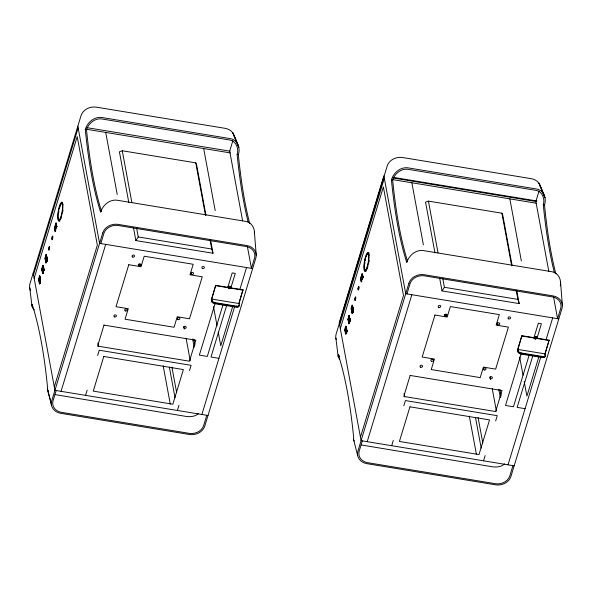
<?xml version="1.0" encoding="UTF-8"?>
<svg xmlns="http://www.w3.org/2000/svg" width="592" height="592" viewBox="0 0 592 592"><rect width="100%" height="100%" fill="white"/><g stroke="black" fill="none" stroke-linecap="round" stroke-linejoin="round"><path stroke-width="0.89" d="M254.375 233.67C254.96 228.186 251.422 222.178 245.695 221.371L117.112 200.229C109.572 199.171 102.69 205.246 100.625 212.18A536.922 117.512 -80.7 0 1 85.285 129.441C87.35 122.507 94.232 116.432 101.772 117.49L230.355 138.639C237.584 139.675 240.663 148.311 238.354 154.608A536.922 117.512 -80.7 0 0 249.72 223.561M555.873 273.904A536.922 117.512 -80.7 0 1 544.507 204.95C546.816 198.653 543.737 190.017 536.5 188.981L407.918 167.832C400.377 166.774 393.502 172.849 391.43 179.783A536.922 117.512 -80.7 0 0 406.771 262.522C408.843 255.589 415.717 249.513 423.258 250.571L551.84 271.713C558.308 272.623 561.697 279.905 560.298 285.855M248.277 222.496A536.922 117.512 -80.7 0 1 237.133 154.408C238.968 148.74 236.26 141.236 229.925 140.03L101.343 118.888C94.609 118.215 88.556 123.506 86.506 129.641A536.922 117.512 -80.7 0 0 101.602 211.61M554.43 272.838A536.922 117.512 -80.7 0 1 543.286 204.751C545.121 199.082 542.413 191.579 536.078 190.372L407.496 169.231C400.762 168.557 394.709 173.848 392.659 179.983A536.922 117.512 -80.7 0 0 407.511 261.183M39.346 278.928C39.494 282.229 38.843 275.998 39.775 277.774M42.535 268.435C41.351 273.482 43.342 262.515 43.482 266.57M45.725 257.934C45.584 259.081 45.577 259.266 45.747 258.156C44.718 258.889 45.954 264.432 46.257 260.872M345.499 329.27C345.092 331.794 344.899 329.233 346.298 326.888M348.688 318.777L348.555 319.828L349.569 316.01M351.87 308.277L351.826 308.713M347.156 331.298C346.616 328.819 347.489 331.72 346.49 332.697L346.727 332.46A1.228 0.999 -17.5 0 0 346.29 332.652L346.594 332.689M39.723 275.953L39.96 276.405M42.898 265.505L43.445 265.749L44.082 269.804M40.515 280.208L39.494 284.079L38.584 279.158L39.664 275.613L40.574 280.527M353.032 309.601L352.025 313.427L351.115 308.513L352.188 304.961L353.106 309.882M211.499 299.249L211.818 300.973A3.182 1.606 16.9 0 0 215.199 303.2L236.326 306.678L236.482 306.145A3.182 1.606 16.9 0 0 239.227 304.924L238.976 303.541L242.972 289.821L230.88 287.838A1.591 1.325 -10.5 0 0 229.748 286.269A1.591 1.325 -10.5 0 0 227.816 287.327L215.725 285.351L211.344 299.774L211.662 301.498A3.182 1.606 16.9 0 0 215.044 303.726L236.164 307.196A3.182 1.606 16.9 0 0 238.909 305.983M239.227 304.924L239.064 305.457A3.182 1.606 16.9 0 1 236.326 306.678M517.652 349.591L517.97 351.315A3.182 1.606 16.9 0 0 521.352 353.542L542.479 357.013L542.635 356.488A3.182 1.606 16.9 0 0 545.38 355.267L545.121 353.883L549.124 340.163L537.033 338.173A1.591 1.325 -10.5 0 0 535.901 336.611A1.591 1.325 -10.5 0 0 533.969 337.669L521.878 335.694L517.489 350.116L517.808 351.84A3.182 1.606 16.9 0 0 521.189 354.068L542.316 357.538A3.182 1.606 16.9 0 0 545.062 356.325M542.479 357.013A3.182 1.606 16.9 0 0 545.217 355.799L545.38 355.267M33.515 274.836L78.166 127.887M34.158 278.284L77.212 136.582L97.34 245.177L54.294 386.879M44.06 269.945L43.704 269.708L42.683 273.578L41.773 268.664L42.853 265.12L43.86 270.677M39.427 277.441L39.494 276.161L39.908 276.479M45.436 257.675L45.776 258.008L45.503 256.395L46.146 256.78M56.003 223.021L56.647 226.47L55.049 231.716L54.412 228.268L56.003 223.021L56.617 223.125M55.759 230.947L55.145 230.85L54.634 228.09L55.907 223.894L56.521 223.991M46.524 255.552L45.747 258.127L45.022 258.504M39.819 278.292L40.522 282.909M42.794 268.494L43.297 267.621L42.794 268.494L43.468 272.15M47.094 259.881L46.657 261.657L45.984 258.001L46.487 257.12L46.191 258.09L46.953 261.124M46.849 257.017L46.457 256.795L46.879 257.187M42.824 270.699L43.209 270.529A1.191 1.014 -2.2 0 1 43.497 270.477M55.145 230.85L56.418 226.647L55.907 223.894M40.559 281.54A1.191 0.969 -17.5 0 0 40.13 281.629L40.056 281.859A0.799 0.651 -17.5 0 1 40.5 281.674M39.945 281.259L40.019 281.022A1.191 1.014 -2.2 0 1 40.604 280.985M47.086 260.547A1.191 0.969 -17.5 0 0 46.509 260.635L46.132 260.835M46.324 260.265L45.998 260.103M43.949 268.457L43.49 268.465M42.757 272.401C43.867 273.104 41.566 270.514 42.187 269.33M46.361 262.064L45.947 261.908M43.172 273.045L43.534 271.602M43.394 273.09L42.624 273.245M56.151 390.528L52.962 401.021A11.892 9.923 -10.5 0 0 61.117 412.284L189.699 433.425A11.892 9.923 -10.5 0 0 203.589 425.789L206.778 415.295M100.803 243.578L103.992 233.078A11.892 9.923 -10.5 0 1 117.882 225.448L246.464 246.59A11.892 9.923 -10.5 0 1 254.619 257.846L251.43 268.346L247.338 246.272M61.05 391.334L105.702 244.385M85.544 395.36L87.142 390.113M97.665 355.474L99.256 350.227L191.105 365.331L189.507 370.577M191.024 273.978L191.556 272.231M232.885 140.637L229.696 151.13L242.653 221.016M177.393 410.463L178.984 405.217M211.818 300.973L211.721 299.071L215.725 285.351M211.98 300.447A3.182 1.606 16.9 0 0 215.362 302.675L199.349 355.111L207.311 356.421L223.088 304.48M227.683 287.771L232.205 272.897L235.268 273.4L230.747 288.274M226.766 305.087L210.981 357.028L218.944 358.33M232.715 306.412L220.757 345.78L218.226 332.142M201.879 414.489L234.765 306.256M239.841 289.54L246.531 267.54M238.754 303.726L242.972 289.821M339.667 325.178L384.312 178.229M340.304 328.627L383.357 186.924L403.492 295.519L360.439 437.222M348.399 318.511L348.74 318.844L348.466 317.231L349.11 317.615M360.565 278.61L362.156 273.363L362.792 276.812L361.201 282.058L360.565 278.61L361.172 278.714L361.49 280.438M361.912 281.289L361.298 281.193L360.787 278.432L362.06 274.237L362.674 274.333M351.833 308.75C353.069 307.625 350.952 306.138 352.299 307.122M346.72 333.348L345.758 329.337L346.261 328.456M349.598 322.788L348.947 318.836L349.443 317.963L350.153 321.789M353.054 312.258L352.129 308.343L352.632 307.463L352.921 308.994M361.172 278.714L362.504 274.34M346.52 327.176L346.054 327.184L346.505 327.11M352.011 309.091C351.285 309.986 352.506 307.662 351.174 308.846M349.576 321.227L349.443 317.963M353.002 307.359L352.61 307.137L353.032 307.529M345.787 331.542L346.165 331.365A1.191 1.014 -2.2 0 1 346.609 331.313L347.127 331.387M348.977 321.042L349.354 320.871A1.191 1.014 -2.2 0 1 349.65 320.82M353.054 307.633L353.076 307.137M361.298 281.193L362.57 276.989L362.06 274.237M346.564 331.89A1.191 0.969 -17.5 0 0 346.283 331.971L346.209 332.201A0.799 0.651 -17.5 0 1 346.653 332.016M346.098 331.601L346.209 332.201M349.398 321.708L349.095 321.671M353.091 310.889A1.191 0.969 -17.5 0 0 352.654 310.978L352.588 311.214A0.799 0.651 -17.5 0 1 353.15 311.015M352.477 310.608L352.144 310.445M350.101 318.799L349.635 318.807L350.279 318.792M346.727 330.869L345.647 334.421L344.736 329.5L345.809 325.955L346.823 331.52M345.721 333.237C346.853 333.992 344.396 330.965 345.151 329.833M348.91 322.744C350.02 323.447 347.719 320.857 348.34 319.673M362.422 279.609L363.185 277.093L362.926 275.717M349.391 322.662L349.31 323.424M352.81 311.999L352.344 307.64M362.304 440.87L359.115 451.363A11.892 9.923 -10.5 0 0 367.269 462.626L495.852 483.768A11.892 9.923 -10.5 0 0 509.742 476.131L512.931 465.638M406.948 293.921L410.138 283.42A11.892 9.923 -10.5 0 1 424.035 275.791L552.617 296.932A11.892 9.923 -10.5 0 1 560.765 308.188L557.575 318.688L553.483 296.614M367.203 441.676L411.847 294.727M391.697 445.702L393.288 440.455M403.811 405.816L405.409 400.569L497.25 415.673L495.659 420.919M497.176 324.32L497.709 322.573M539.038 190.979L535.849 201.472L548.806 271.358M483.538 460.805L485.137 455.559M517.97 351.315L517.874 349.413L521.878 335.694M521.278 353.513L505.501 405.453L513.464 406.763L529.241 354.823M521.352 353.542L521.508 353.017A3.182 1.606 16.9 0 1 518.133 350.79M533.836 338.113L538.357 323.239L541.414 323.743L536.9 338.617M532.918 355.429L517.134 407.37L525.097 408.672M538.868 356.754L526.902 396.122L524.209 381.574M508.032 464.831L540.918 356.599M545.994 339.882L552.676 317.882M549.124 340.163L544.899 354.068L545.217 355.799M349.487 316.387L348.836 316.002L349.62 316.846M348.769 323.587L349.509 323.291M349.48 316.15L349.065 315.795L349.532 316.328M210.663 240.574L213.009 253.258L135.864 240.567L138.254 236.955L136.574 227.883M516.809 290.916L519.162 303.6L442.009 290.909L444.407 287.298L442.727 278.225M38.954 279.55L39.375 279.165L38.65 279.498L39.583 282.939M198.401 413.542C195.308 416.613 190.528 416.983 186.413 416.479L55.1 394.612M504.547 463.884C501.454 466.955 496.673 467.325 492.566 466.822L361.246 444.955M46.428 262.493L45.828 262.7L46.472 262.678M350.138 320.879L350.057 320.716M39.893 283.635L39.435 283.738L39.916 283.398M205.957 215.207L196.551 164.48L195.752 162.852L122.278 150.768L119.399 151.796L128.804 202.523M512.11 265.549L502.704 214.822L501.905 213.194L428.43 201.11L425.552 202.138L434.957 252.865M352.44 312.746L351.959 313.087L352.617 312.99M40.367 277.715L40.463 279.106M353.113 308.24L353.217 308.536M349.532 316.616L349.635 316.912M350.101 319.695L350.205 319.991M46.724 261.109L46.413 261.309L46.983 261.279M47.197 260.946L46.198 257.298M46.035 259.696L45.554 259.77L45.961 259.925M46.539 262.411L46.043 262.537L46.583 262.352M42.846 270.189L42.365 270.27L42.409 269.486M43.068 271.365L42.58 271.447L42.994 271.602M39.657 280.682L39.176 280.763L39.583 280.919M39.879 281.866L39.398 281.947L39.805 282.103M352.188 310.038L351.707 310.112L352.114 310.267M352.403 311.214L351.922 311.296L352.336 311.451M352.58 312.169L352.099 312.25L351.744 309.327M348.999 320.531L348.518 320.612L348.555 319.828M349.213 321.708L348.732 321.789L349.147 321.944M345.809 331.024L345.328 331.106L345.365 330.321M346.024 332.208L345.543 332.29L345.957 332.445M44.141 270.389L43.593 270.581L44.171 270.544M40.574 282.118L40.034 282.303L40.604 282.273M353.135 311.621L352.566 311.651L353.106 311.466A1.228 0.999 -17.5 0 0 352.669 311.658L352.788 312.295A1.221 1.036 -2.8 0 1 353.187 312.117M46.553 259.895L46.428 259.237M43.053 270.329L43.238 269.73A0.821 0.673 -17.5 0 1 43.453 269.612M43.63 271.854L43.445 272.446M352.395 310.171L352.58 309.579M39.864 280.823L40.049 280.231M40.256 282.946L40.138 282.31L40.567 283.006M392.977 177.311L536.944 200.984M86.957 127.657L230.007 151.182M393.11 178L536.16 201.524M86.166 129.204L230.347 152.914M392.311 179.546L536.5 203.256M85.285 129.441L86.506 129.641M237.133 154.408L238.354 154.608M391.43 179.783L392.659 179.983M543.286 204.751L544.507 204.95M138.254 236.955L211.729 249.032L213.009 253.258M444.407 287.298L517.882 299.374L519.162 303.6M56.647 226.47L57.254 226.573M362.792 276.812L363.407 276.915M56.418 226.647L57.032 226.751M362.57 276.989L363.185 277.093M54.634 228.09L55.248 228.194M360.787 278.432L361.394 278.536M54.412 228.268L55.026 228.371L55.345 230.096M252.651 268.546L99.574 243.379L77.841 126.163M558.804 318.888L405.727 293.713L383.868 175.817L339.223 322.766L361.083 440.67L514.159 465.837M138.136 264.528L140.874 264.979M444.289 314.87L447.019 315.321M215.784 285.692L227.883 287.675A1.591 1.325 -10.5 0 1 229.814 286.617A1.591 1.325 -10.5 0 1 230.947 288.178L243.038 290.169M521.937 336.034L534.036 338.017A1.591 1.325 -10.5 0 1 535.96 336.959A1.591 1.325 -10.5 0 1 537.092 338.52L549.191 340.511M47.197 259.266L47.131 259.673M211.721 299.071L238.976 303.541M517.874 349.413L545.121 353.883M215.362 302.675L236.482 306.145M521.508 353.017L542.635 356.488M346.971 330.595L347.127 331.083L346.342 327.117M208.007 415.495L54.93 390.328L33.196 273.112M47.205 257.357L46.953 256.95L47.079 257.624M40.019 281.022L39.62 281.096M345.891 327.961L345.277 327.731L345.92 328.116M46.494 255.396L45.88 255.196L46.309 255.344M43.305 265.889L42.683 265.66L43.12 265.845M42.935 267.118L42.313 266.888L42.964 267.273M46.568 255.492L46.102 254.96L46.465 255.196M44.163 270.241L43.778 270.019M346.623 328.353L346.231 328.131L346.69 328.116M47.064 258.193L46.679 257.971L47.138 257.957M352.432 305.827L352.033 305.539M350.094 320.509L349.842 318.4M34.225 309.875L32.723 308.099L32.012 306.197L29.718 287.779M339.534 359.351L338.165 356.539L335.871 338.121M354.223 441.144L353.513 439.264L353.646 437.392A536.922 117.512 -80.7 0 0 338.306 354.652L338.165 356.539M32.012 306.197L32.153 304.31A536.922 117.512 -80.7 0 1 47.493 387.05L47.36 388.922L48.07 390.801M543.922 194.494L538.927 183.165L544.988 197.698L540.215 185.659M237.769 144.152L232.774 132.823L238.835 147.356L234.062 135.316M353.513 439.264L357.605 455.337M47.36 388.922L51.334 403.603M47.612 389.869L51.452 404.995M43.349 272.919L43.238 272.32M509.838 198.868L521.345 260.924M501.905 213.194L511.658 265.808M516.202 290.302L517.882 299.374M519.658 357.02L523.025 375.21M500.003 389.514L501.202 395.952M498.804 389.44L500.307 397.558M490.043 376.786L490.546 379.502M492.226 388.544L496.414 411.151M478.07 417.449L482.783 442.853M475.494 417.397L481.192 448.144M469.323 416.132L476.449 454.56M428.43 201.11L438.013 252.821M439.664 278.225L442.009 290.909M411.869 182.758L423.376 244.814M404.07 393.332L404.736 396.951M352.876 307.056L353.187 308.758M352.765 310.726L353.098 312.361M351.485 308.898L352.114 312.287M349.865 318.133L350.027 319.036M349.154 318.133L349.835 321.789M348.954 321.944L349.125 322.899M346.342 326.828L346.446 327.413M345.965 328.634L346.675 333.252L346.246 330.958M346.202 333.163L346.313 333.747M345.765 332.445L345.943 333.4M203.685 148.525L215.192 210.582M195.752 162.852L205.505 215.466M210.049 239.96L211.729 249.032M213.505 306.678L217.042 325.778M193.85 339.172L194.953 345.084M192.652 339.098L194.161 347.215M183.89 326.444L184.393 329.159M186.073 338.202L190.261 360.809M171.917 367.114L176.631 392.511M169.342 367.055L175.04 397.802M163.17 365.789L170.296 404.218M122.278 150.768L131.861 202.479M133.511 227.883L135.864 240.567M105.716 132.416L117.223 194.472M97.917 342.99L98.59 346.609M46.724 256.713L47.042 258.415M45.599 258.985L45.769 259.925M43.009 267.791L43.549 270.714M43.238 269.73L43.364 270.396M43.142 269.353L43.571 271.647M42.802 271.602L42.979 272.557M41.773 268.664L42.683 273.578M39.908 276.841L40.478 279.92M39.22 279.979L39.612 282.103M339.423 355.688L339.497 356.547M560.543 282.192L562.4 305.605M254.39 231.849L256.247 255.263M336.204 339.468A12.721 10.612 -10.5 0 1 336.16 333.947L387.183 166.004A12.721 10.612 -10.5 0 1 402.619 157.524L531.202 178.666A12.721 10.612 -10.5 0 1 540.548 187.005M366.33 256.232A9.539 2.087 -80.7 0 1 369.134 253.124M366.063 271.291A9.539 2.087 -80.7 0 1 364.517 268.331M364.702 263.98A9.539 2.087 -80.7 0 1 364.916 262.345M365.197 260.709A9.539 2.087 -80.7 0 1 365.53 259.111M367.95 254.086A8.258 1.806 -80.7 0 1 369.142 255.256M369.127 260.413A8.258 1.806 -80.7 0 1 368.831 262.537M367.906 266.548A8.258 1.806 -80.7 0 1 365.286 269.811M346.409 333.289A1.221 1.036 -2.8 0 1 346.668 333.155M346.142 331.091A1.221 1.036 -2.8 0 1 346.557 330.958M346.202 331.542A0.799 0.681 -2.2 0 1 346.675 331.453M346.431 331.172A0.821 0.696 -2.8 0 1 346.66 331.098M349.332 320.598A1.221 1.036 -2.8 0 1 349.606 320.494M349.62 319.776A1.228 0.999 -17.5 0 0 349.088 320.035L349.391 320.072A0.821 0.673 -17.5 0 1 349.606 319.954M352.277 309.542A1.228 0.999 -17.5 0 1 352.529 309.387M59.91 220.949A9.539 2.087 -80.7 0 1 58.364 217.989M58.556 213.638A9.539 2.087 -80.7 0 1 58.897 211.181M59.378 208.769A9.539 2.087 -80.7 0 1 62.515 202.323M61.797 203.744A8.258 1.806 -80.7 0 1 62.996 204.913M62.974 210.071A8.258 1.806 -80.7 0 1 62.789 211.485M61.191 217.812A8.258 1.806 -80.7 0 1 59.141 219.469M40.138 282.31A1.228 0.999 -17.5 0 1 40.53 282.095M39.745 280.194A1.228 0.999 -17.5 0 1 39.997 280.038M40.049 281.2A0.799 0.681 -2.2 0 1 40.522 281.111M43.179 270.255A1.221 1.036 -2.8 0 1 43.453 270.152M42.935 269.693A1.228 0.999 -17.5 0 1 43.468 269.434M43.238 270.707A0.799 0.681 -2.2 0 1 43.468 270.633M46.642 261.235A1.228 0.999 -17.5 0 1 47.057 261.057M46.243 259.836A1.221 1.036 -2.8 0 1 46.502 259.696M46.124 259.2A1.228 0.999 -17.5 0 1 46.516 258.985M46.539 260.806A0.799 0.651 -17.5 0 1 47.123 260.68M30.599 290.413A12.721 10.612 -10.5 0 1 30.007 283.605L81.03 115.662A12.721 10.612 -10.5 0 1 96.466 107.182L225.049 128.323A12.721 10.612 -10.5 0 1 234.395 136.663M48.81 248.929C49.351 251.859 49.92 243.43 48.81 248.929M52 238.428C52.57 241.292 53.051 233.056 52 238.428M354.963 299.271C355.503 302.209 356.073 293.75 354.963 299.271M358.153 288.77C358.715 291.634 359.203 283.398 358.153 288.77M46.043 254.619L44.962 258.171L45.873 263.085L46.953 259.54L46.043 254.619M44.126 269.412L43.667 269.427L44.126 269.412M102.764 232.878L51.741 400.821A12.721 10.612 -10.5 0 0 60.798 413.334L189.381 434.476A12.721 10.612 -10.5 0 0 204.817 425.996L255.84 258.053A12.721 10.612 -10.5 0 0 246.783 245.539L118.2 224.398A12.721 10.612 -10.5 0 0 102.764 232.878M104 325.104L97.621 346.098L189.462 361.201L195.841 340.208L104 325.104M128.775 264.705L116.017 306.693L128.264 308.706L125.075 319.206L174.063 327.258L177.252 316.764L189.492 318.777L202.249 276.79L190.002 274.777L193.192 264.276L144.211 256.225L141.022 266.718L128.775 264.705M103.785 356.48L93.262 391.12L172.864 404.21L183.387 369.571L103.785 356.48M348.999 315.462L347.926 319.007L348.836 323.92L349.916 320.376L348.999 315.462M348.718 319.007L347.985 319.347L348.718 319.007M408.917 283.22L357.894 451.163A12.721 10.612 -10.5 0 0 366.951 463.677L495.534 484.818A12.721 10.612 -10.5 0 0 510.97 476.338L561.993 308.395A12.721 10.612 -10.5 0 0 552.935 295.882L424.353 274.74A12.721 10.612 -10.5 0 0 408.917 283.22M410.145 375.446L403.766 396.44L495.615 411.544L501.994 390.55L410.145 375.446M434.928 315.048L422.17 357.035L434.417 359.048L431.228 369.549L480.208 377.6L483.398 367.107L495.645 369.119L508.402 327.132L496.155 325.119L499.345 314.618L450.364 306.567L447.175 317.06L434.928 315.048M409.938 406.822L399.415 441.462L479.009 454.552L489.54 419.913L409.938 406.822M351.581 308.018L351.929 308.351L351.618 308.062M42.247 268.169L42.587 268.502L42.247 268.169M345.21 329.011L345.55 329.344L345.24 329.056M39.057 278.669L39.398 279.002L39.057 278.669M535.035 338.646A0.955 0.799 -10.5 0 0 536.448 337.869A0.955 0.799 -10.5 0 0 535.02 337.262A0.955 0.799 -10.5 0 0 535.035 338.646M535.094 338.994A0.955 0.799 -10.5 0 0 536.515 338.21A0.955 0.799 -10.5 0 0 535.087 337.603A0.955 0.799 -10.5 0 0 535.094 338.994M438.85 307.389A1.273 1.058 -10.5 0 0 440.737 306.353A1.273 1.058 -10.5 0 0 438.835 305.546A1.273 1.058 -10.5 0 0 438.85 307.389M445.191 316.15A1.273 1.058 -10.5 0 0 447.078 315.107A1.273 1.058 -10.5 0 0 445.177 314.3A1.273 1.058 -10.5 0 0 445.191 316.15M508.654 318.866A1.273 1.058 -10.5 0 0 510.541 317.83A1.273 1.058 -10.5 0 0 508.639 317.023A1.273 1.058 -10.5 0 0 508.654 318.866M497.85 324.808A1.273 1.058 -10.5 0 0 499.737 323.772A1.273 1.058 -10.5 0 0 497.835 322.958A1.273 1.058 -10.5 0 0 497.85 324.808M490.472 378.702A1.273 1.058 -10.5 0 0 492.366 377.659A1.273 1.058 -10.5 0 0 490.457 376.852A1.273 1.058 -10.5 0 0 490.472 378.702M484.138 369.941A1.273 1.058 -10.5 0 0 486.025 368.905A1.273 1.058 -10.5 0 0 484.115 368.098A1.273 1.058 -10.5 0 0 484.138 369.941M420.668 367.218A1.273 1.058 -10.5 0 0 422.562 366.182A1.273 1.058 -10.5 0 0 420.653 365.375A1.273 1.058 -10.5 0 0 420.668 367.218M431.479 361.283A1.273 1.058 -10.5 0 0 433.366 360.247A1.273 1.058 -10.5 0 0 431.457 359.44A1.273 1.058 -10.5 0 0 431.479 361.283M367.417 267.14A9.539 2.087 -80.7 0 0 368.054 252.562A9.539 2.087 -80.7 0 0 363.91 266.2A9.539 2.087 -80.7 0 0 367.417 267.14M358.678 289.244A1.909 0.414 -80.7 0 0 358.811 286.328A1.909 0.414 -80.7 0 0 357.982 289.059A1.909 0.414 -80.7 0 0 358.678 289.244M355.489 299.737A1.909 0.414 -80.7 0 0 355.622 296.821A1.909 0.414 -80.7 0 0 354.793 299.552A1.909 0.414 -80.7 0 0 355.489 299.737M367.292 266.444A8.258 1.806 -80.7 0 0 367.839 253.827A8.258 1.806 -80.7 0 0 364.258 265.63A8.258 1.806 -80.7 0 0 367.292 266.444M132.697 257.046A1.273 1.058 -10.5 0 0 134.591 256.01A1.273 1.058 -10.5 0 0 132.682 255.204A1.273 1.058 -10.5 0 0 132.697 257.046M139.039 265.808A1.273 1.058 -10.5 0 0 140.926 264.765A1.273 1.058 -10.5 0 0 139.024 263.958A1.273 1.058 -10.5 0 0 139.039 265.808M202.501 268.524A1.273 1.058 -10.5 0 0 204.388 267.488A1.273 1.058 -10.5 0 0 202.486 266.681A1.273 1.058 -10.5 0 0 202.501 268.524M191.697 274.466A1.273 1.058 -10.5 0 0 193.584 273.43A1.273 1.058 -10.5 0 0 191.682 272.616A1.273 1.058 -10.5 0 0 191.697 274.466M184.319 328.36A1.273 1.058 -10.5 0 0 186.214 327.317A1.273 1.058 -10.5 0 0 184.304 326.51A1.273 1.058 -10.5 0 0 184.319 328.36M177.985 319.599A1.273 1.058 -10.5 0 0 179.872 318.563A1.273 1.058 -10.5 0 0 177.97 317.756A1.273 1.058 -10.5 0 0 177.985 319.599M114.522 316.883A1.273 1.058 -10.5 0 0 116.409 315.839A1.273 1.058 -10.5 0 0 114.508 315.033A1.273 1.058 -10.5 0 0 114.522 316.883M125.326 310.941A1.273 1.058 -10.5 0 0 127.213 309.905A1.273 1.058 -10.5 0 0 125.312 309.098A1.273 1.058 -10.5 0 0 125.326 310.941M61.272 216.798A9.539 2.087 -80.7 0 0 61.901 202.22A9.539 2.087 -80.7 0 0 57.757 215.858A9.539 2.087 -80.7 0 0 61.272 216.798M52.533 238.902A1.909 0.414 -80.7 0 0 52.658 235.986A1.909 0.414 -80.7 0 0 51.83 238.717A1.909 0.414 -80.7 0 0 52.533 238.902M49.343 249.395A1.909 0.414 -80.7 0 0 49.469 246.479A1.909 0.414 -80.7 0 0 48.64 249.21A1.909 0.414 -80.7 0 0 49.343 249.395M61.139 216.102A8.258 1.806 -80.7 0 0 61.686 203.485A8.258 1.806 -80.7 0 0 58.105 215.288A8.258 1.806 -80.7 0 0 61.139 216.102M228.882 288.304A0.955 0.799 -10.5 0 0 230.295 287.527A0.955 0.799 -10.5 0 0 228.867 286.92A0.955 0.799 -10.5 0 0 228.882 288.304M228.941 288.652A0.955 0.799 -10.5 0 0 230.362 287.867A0.955 0.799 -10.5 0 0 228.934 287.261A0.955 0.799 -10.5 0 0 228.941 288.652"/></g></svg>
